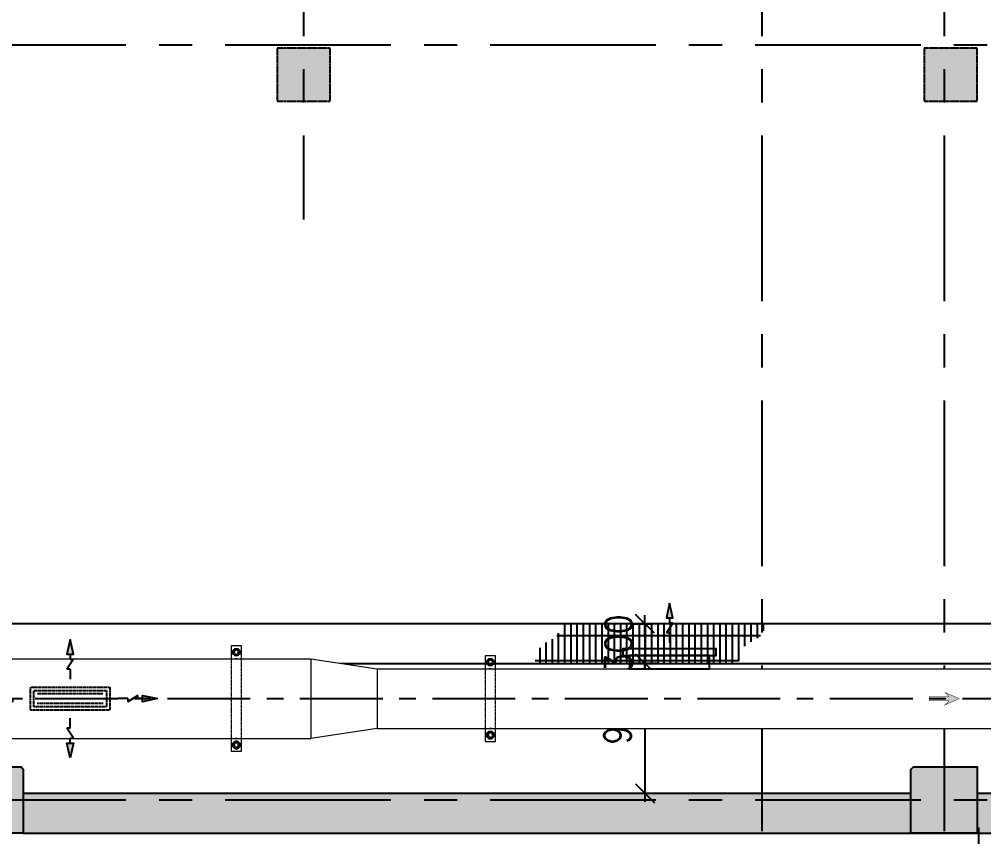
# Model space of a CAD drawing. Header units: metres. Extents: x 841183 to 1048542, y 259326 to 317714.
# Drawn here: x 859830 to 867109, y 289525 to 295695 of the extents above; entities that cross this region are included whole.
import ezdxf

# ---------------------------------------------------------------- set-up
doc = ezdxf.new("R2010")
doc.units = ezdxf.units.M
doc.set_wipeout_variables(frame=1)
doc.header["$PDMODE"] = 34
for name, pattern in [('CENTER', [2, 1.25, -0.25, 0.25, -0.25]), ('DASHED', [0.75, 0.5, -0.25]), ('HIDDEN', [0.375, 0.25, -0.125]), ('VILLA AXIS$0$CENTER', [2, 1.25, -0.25, 0.25, -0.25])]:
    doc.linetypes.add(name, pattern=pattern)
for name, color, linetype, lineweight in [('0_ARROW', 20, 'Continuous', 0), ('0_FA DUCT', 130, 'Continuous', 0), ('HANGER', 252, 'Continuous', 0)]:
    doc.layers.add(name, color=color, linetype=linetype, lineweight=lineweight)
for name, color, linetype, transparency in [('A-AXIS DIMENSION', 252, 'Continuous', 0.6), ('A-REFLECT DOWN', 252, 'Continuous', 0.6), ('CENTER LINE', 252, 'CENTER', 0.6), ('G-HATCH', 253, 'Continuous', 0.6), ('G-HATCH-COL-WALL', 253, 'Continuous', 0.6)]:
    doc.layers.add(name, color=color, linetype=linetype, transparency=transparency)
for name, color, linetype in [('A-AXIS LINE', 253, 'Continuous'), ('A-SECT-PATT', 9, 'Continuous'), ('G-COL', 252, 'Continuous'), ('G-RC-WALL', 252, 'Continuous'), ('S-FOUNDATION', 252, 'Continuous')]:
    doc.layers.add(name, color=color, linetype=linetype)
doc.layers.add('FAR', color=1, linetype='Continuous', true_color=0xff0000)
doc.layers.add('RAR', color=1, linetype='Continuous', true_color=0xff0000)
doc.styles.add('romans', font='romans.shx', dxfattribs={"width": 0.85})
doc.dimstyles.new('DIM-100', dxfattribs={"dimtxt": 200, "dimasz": 100, "dimexe": 50, "dimexo": 75, "dimgap": 50, "dimtad": 1, "dimdec": 0, "dimrnd": 5, "dimzin": 9, "dimdsep": 46, "dimtxsty": 'romans', "dimblk1": 'D-oblique', "dimblk2": 'D-oblique', "dimsah": 1, "dimcen": 100, "dimdle": 100, "dimclrd": 256, "dimclre": 256, "dimclrt": 131, "dimadec": 0, "dimazin": 0, "dimtfac": 1, "dimtdec": 0, "dimtofl": 0, "dimtmove": 2, "dimatfit": 3, "dimldrblk": 'OBLIQUE', "dimfxl": 100, "dimfxlon": 1, "dimtfillclr": 256, "dimtolj": 1, "dimtzin": 0, "dimarcsym": 0})

# ---------------------------------------------------------------- blocks, each defined once
blk = doc.blocks.new('D-oblique')
for p, q in [((0, -1), (0, 1)), ((-1, 0), (0.647, 0)), ((-0.707, -0.707), (0.707, 0.707))]:
    blk.add_line(p, q)
blk = doc.blocks.new('*D301')
at = {"layer": 'A-AXIS DIMENSION', "lineweight": -2, "transparency": 16777216}
for p, q in [((864452.9, 291132.2), (864602.6, 291132.2)), ((864552.6, 291032.2), (864552.6, 290932.2)), ((864452.9, 290832.2), (864602.6, 290832.2))]:
    blk.add_line(p, q, dxfattribs=at)
at = {"layer": 'Defpoints', "color": 0, "transparency": 16777216}
for p in [(864110.3, 291132.2, -31.6), (864110.3, 290832.2, -31.6), (864552.6, 290832.2)]:
    blk.add_point(p, dxfattribs=at)
at = {"layer": 'A-AXIS DIMENSION', "lineweight": -2, "transparency": 16777216, "xscale": 100, "yscale": 100, "zscale": 100}
for p, rotation in [((864552.6, 291132.2), 90), ((864552.6, 290832.2), 270)]:
    blk.add_blockref('D-oblique', p, dxfattribs=dict(at, rotation=rotation))
at = {"layer": 'A-AXIS DIMENSION', "transparency": 16777216, "insert": (864353.1, 290982.2), "char_height": 200, "attachment_point": 5, "rotation": 90, "style": 'romans'}
blk.add_mtext('\\A1;300', dxfattribs=at)
blk = doc.blocks.new('_OBLIQUE')
at = {"color": 0, "linetype": 'ByBlock'}
blk.add_line((-0.5, -0.5), (0.5, 0.5), dxfattribs=at)
blk = doc.blocks.new('*D302')
at = {"layer": 'A-AXIS DIMENSION', "lineweight": -2, "transparency": 16777216}
for p, q in [((864452.9, 290832.2), (864602.6, 290832.2)), ((864552.6, 290732.2), (864552.6, 289952.2)), ((864454.3, 289852.2), (864602.6, 289852.2))]:
    blk.add_line(p, q, dxfattribs=at)
at = {"layer": 'Defpoints', "color": 0, "transparency": 16777216}
for p in [(864160.3, 290832.2, -31.6), (864160.3, 289852.2, -68.1), (864552.6, 289852.2)]:
    blk.add_point(p, dxfattribs=at)
at = {"layer": 'A-AXIS DIMENSION', "lineweight": -2, "transparency": 16777216, "xscale": 100, "yscale": 100, "zscale": 100}
for p, rotation in [((864552.6, 290832.2), 90), ((864552.6, 289852.2), 270)]:
    blk.add_blockref('D-oblique', p, dxfattribs=dict(at, rotation=rotation))
at = {"layer": 'A-AXIS DIMENSION', "transparency": 16777216, "insert": (864345.1, 290438.1), "char_height": 200, "attachment_point": 5, "rotation": 90, "style": 'romans'}
blk.add_mtext('\\A1;980', dxfattribs=at)
blk = doc.blocks.new('A$C10b3fa2f')
at = {"layer": 'A-REFLECT DOWN'}
h = blk.add_hatch(dxfattribs=at)
h.set_pattern_fill('AR-HBONE', color=256, scale=75, style=0)
h.set_pattern_definition([(45, (-872853.3, -501345.44), (0, 424.26407), [900, -300]), (135, (-872641.16, -501133.3), (3e-14, 424.26407), [900, -300])])
h.paths.add_polyline_path([(-40951.9, -7637.1), (-40445.1, -7637.1), (-40278.2, -7926.1), (-40445.1, -8215.1), (-40951.9, -8215.1), (-41118.8, -7926.1)])
edge = h.paths.add_edge_path()
edge.add_line((-40250.6, -6912.7), (-42275.6, -6912.7))
edge.add_line((-42275.6, -6912.7), (-42275.6, -105.8))
edge.add_line((-42275.6, -105.8), (-42275.6, 38.9))
edge.add_line((-42275.6, 38.9), (-43125, 38.9))
edge.add_line((-43125, 38.9), (-43125, -30517.1))
edge.add_line((-43125, -30517.1), (-43000, -30517.1))
edge.add_line((-43000, -30517.1), (-43000, -32386.1))
edge.add_line((-43000, -32386.1), (-6450, -32386.1))
edge.add_arc((-6450, -25886.1), 6500, 270, 360)
edge.add_line((50, -25886.1), (50, -22117.5))
edge.add_line((50, -22117.5), (-3025.4, -22117.5))
edge.add_line((-3025.4, -22117.5), (-3025.4, -31367.5))
edge.add_line((-3025.4, -31367.5), (-37875.6, -31367.3))
edge.add_line((-37875.6, -31367.3), (-37875.6, -22117.5))
edge.add_line((-37875.6, -22117.5), (-40250.6, -22117.5))
edge.add_line((-40250.6, -22117.5), (-40250.6, -6912.7))
blk = doc.blocks.new('A$Ce9cdab51')
at = {"layer": 'RAR', "ltscale": 20}
h = blk.add_hatch(color=256, dxfattribs=at)
h.dxf.hatch_style = 1
h.paths.add_polyline_path([(96.8, 62.3), (62.3, 96.8), (0, 0)])
for p in [(159.1, 159.1), (88.8, 123.3)]:
    blk.add_line(p, (176.3, 141.9), dxfattribs=at)
for points in [[(159.1, 159.1), (212.1, 212.1)], [(0, 0), (96.8, 62.3), (62.3, 96.8), (0, 0)], [(79.5, 79.5), (106.1, 106.1)], [(106.1, 106.1), (88.8, 123.3)]]:
    blk.add_lwpolyline(points, dxfattribs=at)
blk = doc.blocks.new('FAR 1')
at = {"layer": 'FAR', "ltscale": 20}
for points in [[(301.9, 50), (-301.9, 50), (-301.9, -50), (301.9, -50)], [(351.9, -50), (-351.9, -50), (-351.9, -100), (351.9, -100)]]:
    blk.add_lwpolyline(points, close=True, dxfattribs=at)
at = {"layer": 'FAR', "rotation": 44.99999999999212}
blk.add_blockref('A$Ce9cdab51', (0, -446.7), dxfattribs=at)
blk = doc.blocks.new('A$Cae2dabce')
at = {"layer": 'RAR', "ltscale": 20}
h = blk.add_hatch(color=256, dxfattribs=at)
h.dxf.hatch_style = 1
h.paths.add_polyline_path([(96.8, 62.3), (62.3, 96.8), (0, 0)])
for p in [(159.1, 159.1), (88.8, 123.3)]:
    blk.add_line(p, (176.3, 141.9), dxfattribs=at)
for points in [[(159.1, 159.1), (212.1, 212.1)], [(0, 0), (96.8, 62.3), (62.3, 96.8), (0, 0)], [(79.5, 79.5), (106.1, 106.1)], [(106.1, 106.1), (88.8, 123.3)]]:
    blk.add_lwpolyline(points, dxfattribs=at)
blk = doc.blocks.new('FAR')
at = {"layer": 'FAR', "linetype": 'DASHED', "ltscale": 0.00025}
for points in [[(300, 87.5), (300, -87.5), (-300, -87.5), (-300, 87.5)], [(0, 62.5), (275, 62.5), (275, -62.5), (0, -62.5), (-275, -62.5), (-275, 62.5)]]:
    blk.add_lwpolyline(points, close=True, dxfattribs=at)
for points in [[(-250, 37.5), (250, 37.5)], [(250, -37.5), (-250, -37.5)]]:
    blk.add_lwpolyline(points, dxfattribs=at)
at = {"layer": 'FAR'}
for p, rotation in [((0, 447.5), 224.9999999999922), ((-660, 0), 314.9999999999922)]:
    blk.add_blockref('A$Cae2dabce', p, dxfattribs=dict(at, rotation=rotation))
at = {"layer": 'FAR', "xscale": -1}
for p, rotation in [((660, 0), 45.00000000000784), ((0, -447.5), 315.0000000000078)]:
    blk.add_blockref('A$Cae2dabce', p, dxfattribs=dict(at, rotation=rotation))
blk = doc.blocks.new('0-ARROW-3')
at = {"layer": '0_ARROW', "true_color": 0xc8c8c8}
h = blk.add_hatch(dxfattribs=at)
h.set_pattern_fill('ANSI31', color=9)
h.set_pattern_definition([(45, (-4415, 43046), (-0.08838834765, 0.08838834765), [])])
h.paths.add_polyline_path([(-512, -108), (-711, -313), (0, 0), (-711, 313), (-512, 108), (-1490, 108), (-1490, -108)])
at = {"layer": '0_ARROW', "const_width": 20}
blk.add_lwpolyline([(-1490, -108), (-512, -108), (-711, -313), (0, 0), (-711, 313), (-512, 108), (-1490, 108)], close=True, dxfattribs=at)
blk = doc.blocks.new('*U278')
at = {"layer": 'HANGER', "ltscale": 20}
for points in [[(0, 75), (-200, 75), (-200, -75), (0, -75)], [(0, -15), (0, 15)], [(900, -75), (1100, -75), (1100, 75), (900, 75)], [(900, -15), (900, 15)]]:
    blk.add_lwpolyline(points, dxfattribs=at)
for points in [[(-77, 56), (-123, 56), (-156, 23), (-156, -23), (-123, -56), (-77, -56), (-44, -23), (-44, 23)], [(977, 56), (1023, 56), (1056, 23), (1056, -23), (1023, -56), (977, -56), (944, -23), (944, 23)]]:
    blk.add_lwpolyline(points, close=True, dxfattribs=at)
at = {"layer": 'HANGER', "linetype": 'HIDDEN', "ltscale": 0.0008}
for points in [[(900, 75), (0, 75)], [(0, -75), (900, -75)]]:
    blk.add_lwpolyline(points, dxfattribs=at)
at = {"layer": 'HANGER', "ltscale": 20}
for centre, radius in [((-100, 0), 45), ((-100, 0), 30), ((1000, 0), 45), ((1000, 0), 30)]:
    blk.add_circle(centre, radius, dxfattribs=at)
blk = doc.blocks.new('*U282')
at = {"layer": 'HANGER', "ltscale": 20}
for points in [[(0, 75), (-200, 75), (-200, -75), (0, -75)], [(0, -15), (0, 15)], [(1200, -75), (1400, -75), (1400, 75), (1200, 75)], [(1200, -15), (1200, 15)]]:
    blk.add_lwpolyline(points, dxfattribs=at)
for points in [[(-77, 56), (-123, 56), (-156, 23), (-156, -23), (-123, -56), (-77, -56), (-44, -23), (-44, 23)], [(1277, 56), (1323, 56), (1356, 23), (1356, -23), (1323, -56), (1277, -56), (1244, -23), (1244, 23)]]:
    blk.add_lwpolyline(points, close=True, dxfattribs=at)
at = {"layer": 'HANGER', "linetype": 'HIDDEN', "ltscale": 0.0008}
for points in [[(1200, 75), (0, 75)], [(0, -75), (1200, -75)]]:
    blk.add_lwpolyline(points, dxfattribs=at)
at = {"layer": 'HANGER', "ltscale": 20}
for centre, radius in [((-100, 0), 45), ((-100, 0), 30), ((1300, 0), 45), ((1300, 0), 30)]:
    blk.add_circle(centre, radius, dxfattribs=at)
blk = doc.blocks.new('A$C5e30045e')
at = {"layer": 'A-REFLECT DOWN'}
h = blk.add_hatch(dxfattribs=at)
h.set_pattern_fill('ANSI33', color=256, scale=1000)
h.set_pattern_definition([(45, (-82657.94, 2849.75), (-176.776695, 176.776695), []), (45, (-82481.17, 2849.75), (-176.776695, 176.776695), [125, -62.5])])
edge = h.paths.add_edge_path()
edge.add_line((887268.9, 290052.2), (885855.3, 290052.2))
edge.add_line((885855.3, 290052.2), (885855.3, 297382.2))
edge.add_line((885855.3, 297382.2), (852769.8, 297382.2))
edge.add_line((852769.8, 297382.2), (852769.8, 308033.9))
edge.add_line((852769.8, 308033.9), (852369.8, 308033.9))
edge.add_line((852369.8, 308033.9), (852369.8, 309033.9))
edge.add_line((852369.8, 309033.9), (853769.8, 309033.9))
edge.add_line((853769.8, 309033.9), (853769.8, 298382.2))
edge.add_line((853769.8, 298382.2), (886855.3, 298382.2))
edge.add_line((886855.3, 298382.2), (886855.3, 291052.2))
edge.add_line((886855.3, 291052.2), (887155.3, 291052.2))
edge.add_line((887155.3, 291052.2), (887155.3, 290052.2))
at = {"layer": 'A-SECT-PATT'}
h = blk.add_hatch(dxfattribs=at)
h.set_pattern_fill('AR-CONC', color=256, scale=35, style=0)
h.set_pattern_definition([(50, (17342.06, 65345.1), (251.041064, -21.963247), [26.25, -288.75]), (355, (17342.06, 65345.1), (-48.56297, 263.26725), [21, -231]), (100.451444, (17362.98, 65343.27), (202.478096, 241.304), [22.30907, -245.39974]), (46.1842, (17342.06, 65415.1), (373.53447, -57.93175), [39.375, -433.125]), (96.635635, (17373.2, 65410.27), (327.13168, 340.94151), [33.46362, -368.09982]), (351.184164, (17342.06, 65415.1), (327.13168, 340.94151), [31.5, -346.5]), (21, (17377.06, 65397.6), (208.91747, -140.91661), [26.25, -288.75]), (326, (17377.06, 65397.6), (85.160366, 253.802516), [21, -231]), (71.451445, (17394.47, 65385.86), (294.07783, 112.885903), [22.30907, -245.39974]), (37.5, (17342.06, 65345.1), (4.255949, 116.512849), [0, -228.2, 0, -234.5, 0, -231.875]), (7.5, (17342.06, 65345.1), (92.074338, 138.0441), [0, -133.7, 0, -222.95, 0, -88.375]), (327.5, (17264.01, 65345.1), (186.837853, -7.894205), [0, -87.5, 0, -273, 0, -362.25]), (317.5, (17229, 65345.1), (204.11516, 35.036744), [0, -113.75, 0, -181.3, 0, -257.25])])
h.paths.add_polyline_path([(886955.3, 289852.2), (879469.3, 289852.2), (879469.3, 289552.2), (886955.3, 289552.2)])
h.paths.add_polyline_path([(866559.9, 289852.2), (859859.9, 289852.2), (859859.9, 289552.2), (866559.9, 289552.2)])
h.paths.add_polyline_path([(859359.9, 289852.2), (852619.8, 289852.2), (852619.8, 289552.2), (859359.9, 289552.2)])
h.paths.add_polyline_path([(852319.8, 294877.3), (852019.8, 294877.3), (852019.8, 290152.2), (852319.8, 290152.2)])
h.paths.add_polyline_path([(852319.8, 298282.2), (852019.8, 298282.2), (852019.8, 296662.1), (852319.8, 296662.1)])
h.paths.add_polyline_path([(852319.8, 296662.1), (852019.8, 296662.1), (852019.8, 295477.3), (852319.8, 295477.3)])
h.paths.add_polyline_path([(878769.3, 289552.2), (878769.3, 289852.2), (874271.5, 289852.2), (874271.5, 289552.2)])
h.paths.add_polyline_path([(872375.3, 289852.2), (872375.3, 289552.2), (871675.3, 289552.2), (871675.3, 289852.2), (867059.9, 289852.2), (867059.9, 289552.2), (874243.9, 289552.2), (874243.9, 289852.2)])
at = {"layer": 'G-HATCH'}
h = blk.add_hatch(dxfattribs=at)
h.set_pattern_fill('GRATE', color=256, scale=1500, angle=810, style=0)
h.set_pattern_definition([(90, (915416.49, 276792.194), (-46.875, 3e-14), []), (180, (915416.49, 276792.2), (-1e-13, -187.5), [])])
edge = h.paths.add_edge_path()
edge.add_spline(control_points=[(865467.6, 291132.2), (865456.4, 291098), (865430.8, 291019.5), (865286.7, 290981.8), (865266.6, 290883.4), (865256.1, 290832.2)], knot_values=[0, 0, 0, 0, 102.636494, 236.182367, 381.304729, 381.304729, 381.304729, 381.304729], degree=3, periodic=0)
edge.add_line((865256.1, 290832.2), (863719, 290832.2))
edge.add_spline(control_points=[(863719, 290832.2), (863729.5, 290883.4), (863749.6, 290981.8), (863893.7, 291019.5), (863919.4, 291098), (863930.5, 291132.2)], knot_values=[0, 0, 0, 0, 145.122362, 278.668234, 381.304729, 381.304729, 381.304729, 381.304729], degree=3, periodic=0)
edge.add_line((863930.5, 291132.2), (865467.6, 291132.2))
at = {"layer": 'G-HATCH-COL-WALL'}
h = blk.add_hatch(color=256, dxfattribs=at)
h.dxf.hatch_style = 1
h.paths.add_polyline_path([(886955.3, 289852.2), (879469.3, 289852.2), (879469.3, 289552.2), (886955.3, 289552.2)])
h.paths.add_polyline_path([(866559.9, 289852.2), (859859.9, 289852.2), (859859.9, 289552.2), (866559.9, 289552.2)])
h.paths.add_polyline_path([(859359.9, 289852.2), (852619.8, 289852.2), (852619.8, 289552.2), (859359.9, 289552.2)])
h.paths.add_polyline_path([(852319.8, 294877.3), (852019.8, 294877.3), (852019.8, 290152.2), (852319.8, 290152.2)])
h.paths.add_polyline_path([(852319.8, 298282.2), (852019.8, 298282.2), (852019.8, 296662.1), (852319.8, 296662.1)])
h.paths.add_polyline_path([(852319.8, 296662.1), (852019.8, 296662.1), (852019.8, 295477.3), (852319.8, 295477.3)])
h.paths.add_polyline_path([(878769.3, 289552.2), (878769.3, 289852.2), (874271.5, 289852.2), (874271.5, 289552.2)])
h.paths.add_polyline_path([(872375.3, 289852.2), (872375.3, 289552.2), (871675.3, 289552.2), (871675.3, 289852.2), (867059.9, 289852.2), (867059.9, 289552.2), (874271.5, 289552.2), (874271.5, 289852.2)])
h = blk.add_hatch(color=256, dxfattribs=at)
h.dxf.hatch_style = 1
h.paths.add_polyline_path([(862174.9, 295077.3), (861774.9, 295077.3), (861774.9, 295477.3), (862174.9, 295477.3)])
h = blk.add_hatch(color=256, dxfattribs=at)
h.dxf.hatch_style = 1
h.paths.add_polyline_path([(867059.9, 295077.3), (866659.9, 295077.3), (866659.9, 295477.3), (867059.9, 295477.3)])
h = blk.add_hatch(color=256, dxfattribs=at)
h.dxf.hatch_style = 1
h.paths.add_polyline_path([(859859.9, 289552.2), (859359.9, 289552.2), (859359.9, 290035.5), (859376.6, 290052.2), (859843.3, 290052.2), (859859.9, 290035.5)])
h = blk.add_hatch(color=256, dxfattribs=at)
h.dxf.hatch_style = 1
h.paths.add_polyline_path([(867059.9, 289552.2), (866559.9, 289552.2), (866559.9, 290032.2), (866579.9, 290052.2), (867059.9, 290052.2)])
at = {"layer": 'A-AXIS LINE', "linetype": 'VILLA AXIS$0$CENTER', "ltscale": 1000, "extrusion": (1, 0, 0)}
for points, elevation in [([(316817, -97.4), (294184.7, -115.4)], 861974.9), ([(316817, -97.9), (289547.2, -117)], 865433.4), ([(316817, -97.5), (289138.3, -117)], 866809.9)]:
    blk.add_lwpolyline(points, dxfattribs=dict(at, elevation=elevation))
at = {"layer": 'A-AXIS LINE', "linetype": 'VILLA AXIS$0$CENTER', "ltscale": 1000, "extrusion": (0, 1, 0)}
for points, elevation in [([(-851384.5, -138.8), (-900813.9, -29.9)], 295502.2), ([(-851384.5, -206.9), (-900813.9, -97.9)], 289802.2)]:
    blk.add_lwpolyline(points, dxfattribs=dict(at, elevation=elevation))
at = {"layer": 'A-AXIS LINE', "linetype": 'VILLA AXIS$0$CENTER', "ltscale": 1000, "elevation": -97.9}
blk.add_lwpolyline([(867069.8, 289595.4), (867069.8, 276508.6)], dxfattribs=at)
at = {"layer": 'G-COL', "linetype": 'HIDDEN', "elevation": -97.9}
for points in [[(862174.9, 295477.3), (861774.9, 295477.3), (861774.9, 295077.3), (862174.9, 295077.3)], [(862174.9, 295477.3), (861774.9, 295477.3), (861774.9, 295077.3), (862174.9, 295077.3)], [(867059.9, 295477.3), (866659.9, 295477.3), (866659.9, 295077.3), (867059.9, 295077.3)], [(867059.9, 295477.3), (866659.9, 295477.3), (866659.9, 295077.3), (867059.9, 295077.3)]]:
    blk.add_lwpolyline(points, close=True, dxfattribs=at)
at = {"layer": 'G-COL', "elevation": -97.9}
for points in [[(859859.9, 289552.2), (859359.9, 289552.2), (859359.9, 290035.5), (859376.6, 290052.2), (859843.3, 290052.2), (859859.9, 290035.5)], [(867059.9, 289552.2), (866559.9, 289552.2), (866559.9, 290032.2), (866579.9, 290052.2), (867059.9, 290052.2)]]:
    blk.add_lwpolyline(points, close=True, dxfattribs=at)
at = {"layer": 'G-RC-WALL'}
for p, q in [((859859.9, 289852.2, -116.6), (866559.9, 289852.2, -97.9)), ((867059.9, 289852.2, -97.9), (871675.3, 289852.2, -97.9)), ((859859.9, 289552.2, -116.6), (886768.9, 289552.2, -97.9))]:
    blk.add_line(p, q, dxfattribs=at)
at = {"layer": 'S-FOUNDATION', "elevation": -61.4}
for points in [[(884854.6, 291132.2), (853809, 291132.2)], [(853809, 290832.2), (884854.6, 290832.2)]]:
    blk.add_lwpolyline(points, dxfattribs=at)
at = {"layer": 'A-AXIS DIMENSION'}
for base, p1, p2, picture, middle in [((864552.6, 290832.2, -29.9), (864110.3, 291132.2, -61.4), (864110.3, 290832.2, -61.4), '*D301', (864353.1, 290982.2, -29.9)), ((864552.6, 289852.2, -29.9), (864160.3, 290832.2, -61.4), (864160.3, 289852.2, -97.9), '*D302', (864345.1, 290438.1, -29.9))]:
    dim = blk.add_linear_dim(base=base, p1=p1, p2=p2, angle=90, dimstyle='DIM-100', override={"dimclrt": 256}, dxfattribs=at)
    dim.commit()
    dim.dimension.update_dxf_attribs({"geometry": picture, "text_midpoint": middle, "dimtype": 160})

msp = doc.modelspace()

# ---------------------------------------------------------------- block references
at = {"color": 2}
msp.add_blockref('A$C5e30045e', (0, 0), dxfattribs=at)

# ---------------------------------------------------------------- next in the draw order: wipeouts: each hides what was drawn before it
at = {"color": 255}
msp.add_wipeout([(853873.2, 307227.4), (853423.2, 307227.4), (853423.2, 295550.5), (853348.2, 295050.5), (853348.2, 290866.2), (853348.9, 290267), (862029.8, 290267), (862529.8, 290342), (875060.2, 290342), (875060.2, 290792), (862529.8, 290792), (862029.8, 290867), (853948.2, 290867), (853948.2, 295050.5), (853873.2, 295550.5)], dxfattribs=at)

# ---------------------------------------------------------------- next in the draw order: block references
at = {"color": 2}
msp.add_blockref('A$C10b3fa2f', (890195.4, 311683.9, -56.5), dxfattribs=at)

# ---------------------------------------------------------------- next in the draw order: linework, layer by layer
at = {"layer": '0_FA DUCT'}
for points in [[(853947.4, 290867), (862029.8, 290867)], [(862029.8, 290867), (862029.8, 290267)], [(862029.8, 290867), (862529.8, 290792)], [(862529.8, 290792), (875060.2, 290792)], [(862529.8, 290792), (862529.8, 290342)], [(862529.8, 290342), (862029.8, 290267)], [(862529.8, 290342), (875060.2, 290342)], [(853947.4, 290267), (862029.8, 290267)]]:
    msp.add_lwpolyline(points, dxfattribs=at)
at = {"layer": 'CENTER LINE', "ltscale": 500}
msp.add_lwpolyline([(853948.2, 290567), (875060.2, 290567)], dxfattribs=at)
msp.add_lwpolyline([(853948.2, 290567), (875060.2, 290567)], dxfattribs=at)

# ---------------------------------------------------------------- next in the draw order: block references
at = {"color": 2, "rotation": 180}
msp.add_blockref('FAR 1', (864738.2, 290842), dxfattribs=at)
at = {"layer": '0_ARROW', "xscale": 0.1524, "yscale": 0.1524, "zscale": 0.1524}
msp.add_blockref('0-ARROW-3', (866925.1, 290567), dxfattribs=at)
at = {"layer": 'FAR', "color": 2}
msp.add_blockref('FAR', (860213.2, 290567), dxfattribs=at)
at = {"layer": 'HANGER', "xscale": -0.5, "yscale": 0.5, "zscale": 0.5, "rotation": 90}
for name, p in [('*U282', (861467.8, 290867)), ('*U278', (863385.4, 290792))]:
    msp.add_blockref(name, p, dxfattribs=at)

doc.saveas('drawing.dxf')
